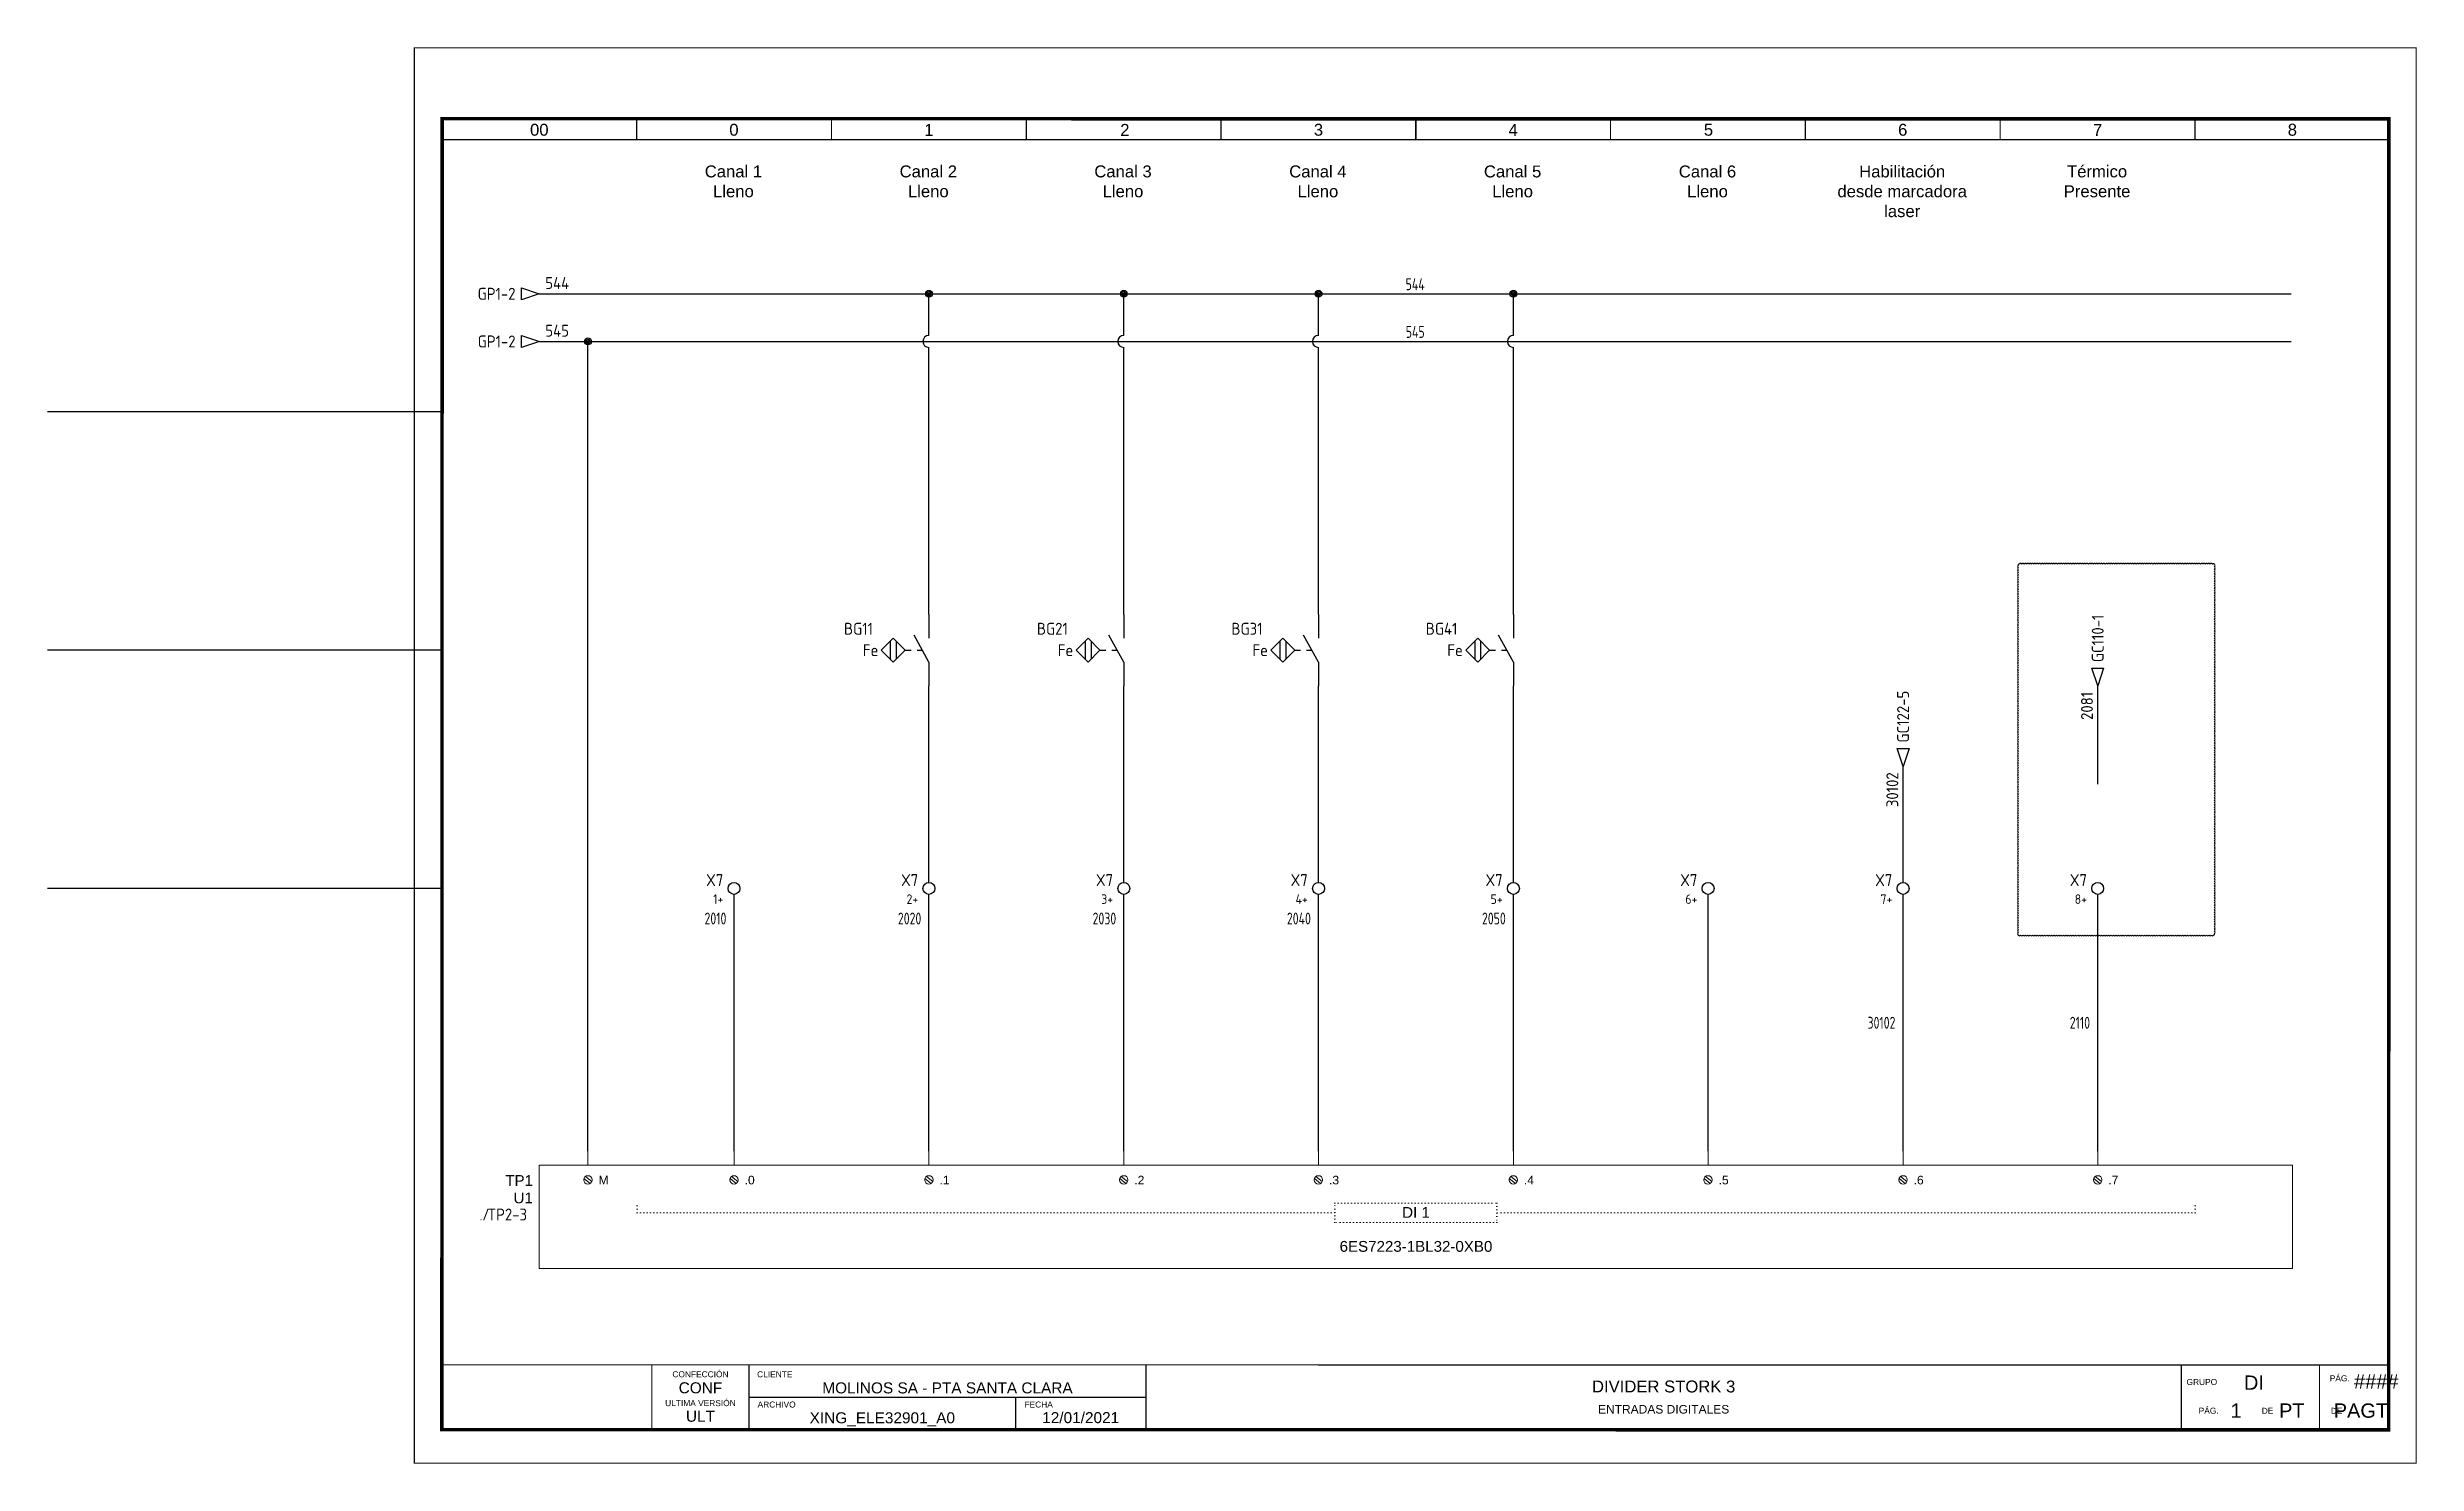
# Model space of a CAD drawing. Header units: millimetres. Extents: x -77 to 420, y 0 to 297.
import ezdxf
from ezdxf.enums import TextEntityAlignment as Align

# ---------------------------------------------------------------- set-up
doc = ezdxf.new("R2010")
doc.units = ezdxf.units.MM
doc.linetypes.add('ACAD_ISO07W100', pattern=[3, 0, -3])
doc.layers.add('eProC - L2', color=41, linetype='Continuous', lineweight=20)
for name, color, linetype in [('RED_15', 20, 'Continuous'), ('SYMS', 7, 'Continuous'), ('TAGS', 150, 'Continuous'), ('TERMS', 123, 'Continuous'), ('WHT_15', 7, 'Continuous'), ('WIREFIXED', 7, 'Continuous'), ('WIRENO', 72, 'Continuous'), ('WIREREF_DEST', 52, 'Continuous'), ('XREF', 7, 'Continuous')]:
    doc.layers.add(name, color=color, linetype=linetype)
doc.styles.get("Standard").update_dxf_attribs({"font": 'arial.ttf'})
doc.styles.add('WD_IEC', font='ISOCP2.shx', dxfattribs={"width": 0.9, "height": 4})
picture_1 = doc.add_image_def('image1.jpg', size_in_pixel=(564, 174))

# ---------------------------------------------------------------- blocks, each defined once
blk = doc.blocks.new('WDDOT')
for radius in [0.72, 0.449, 0.223]:
    blk.add_circle((0, 0), radius)
blk = doc.blocks.new('HA2D1_REF')
at = {"insert": (0.12, 1.25), "char_height": 2.5, "attachment_point": 1, "style": 'WD_IEC'}
blk.add_mtext_dynamic_manual_height_columns('./', width=3.6033, gutter_width=12.5, heights=[0], dxfattribs=at)
at = {"style": 'WD_IEC', "flags": 8}
blk.add_attdef('SIGCODE', (0, 3), '', height=2.5, dxfattribs=at)
at = {"style": 'WD_IEC'}
blk.add_attdef('XREF', text='', height=2.5, dxfattribs=at).set_placement((1.82, 0), align=Align.MIDDLE_LEFT)
blk.add_attdef('DESC1', text='', height=2.5, dxfattribs=at).set_placement((4.5, -4.19), align=Align.MIDDLE_CENTER)
blk = doc.blocks.new('DI_1500')
at = {"layer": 'eProC - L2', "color": 0}
for points in [[(0, 0), (-0.01, -257.12), (408.47, -257.17), (408.47, 0), (0, 0)], [(30.65, -212.29), (30.65, -215.25)], [(61.29, -212.29), (61.29, -215.25)], [(102.19, -212.29), (102.19, -215.25)], [(143.08, -212.29), (143.08, -215.25)], [(183.93, -212.29), (183.93, -215.25)], [(224.82, -212.29), (224.82, -215.25)], [(265.67, -212.29), (265.67, -215.25)], [(306.57, -212.29), (306.57, -215.25)], [(347.41, -212.29), (347.41, -215.25)], [(388.26, -215.25), (20.4, -215.25)], [(20.4, -236.9), (20.4, -215.25)], [(31.12, -219.08), (29.81, -218.04)], [(30.13, -217.61), (31.46, -218.66)], [(61.76, -219.08), (60.45, -218.04)], [(60.78, -217.61), (62.11, -218.66)], [(102.66, -219.08), (101.35, -218.04)], [(101.67, -217.61), (103.01, -218.66)], [(143.53, -219.08), (142.22, -218.04)], [(142.54, -217.61), (143.88, -218.66)], [(184.37, -219.08), (183.07, -218.04)], [(183.39, -217.61), (184.72, -218.66)], [(225.27, -219.08), (223.96, -218.04)], [(224.28, -217.61), (225.62, -218.66)], [(266.11, -219.08), (264.81, -218.04)], [(265.13, -217.61), (266.46, -218.66)], [(307.04, -219.08), (305.73, -218.04)], [(306.05, -217.61), (307.38, -218.66)], [(347.88, -219.08), (346.57, -218.04)], [(346.89, -217.61), (348.23, -218.66)], [(388.26, -215.25), (388.26, -236.9)], [(20.4, -236.9), (388.26, -236.9)]]:
    blk.add_lwpolyline(points, dxfattribs=at)
at = {"layer": 'eProC - L2', "color": 0, "linetype": 'ACAD_ISO07W100', "ltscale": 0.2}
blk.add_lwpolyline([(187.38, -223.24), (221.37, -223.24), (221.37, -227.27), (187.38, -227.27)], close=True, dxfattribs=at)
for points in [[(40.95, -223.8), (40.95, -225.26), (187.38, -225.26)], [(367.86, -223.8), (367.86, -225.26), (221.37, -225.26)]]:
    blk.add_lwpolyline(points, dxfattribs=at)
at = {"layer": 'eProC - L2', "color": 0}
for centre in [(30.65, -218.33), (61.29, -218.33), (102.19, -218.33), (143.06, -218.33), (183.9, -218.33), (224.8, -218.33), (265.64, -218.33), (306.57, -218.33), (347.41, -218.33)]:
    blk.add_circle(centre, 0.885, dxfattribs=at)
at = {"layer": 'eProC - L2', "color": 0, "attachment_point": 1}
for s, insert, char_height in [('M', (32.87, -217.46), 1.81), ('.0', (63.52, -217.46), 1.814), ('.1', (104.41, -217.46), 1.814), ('.2', (145.28, -217.46), 1.814), ('.3', (186.13, -217.46), 1.814), ('.4', (227.02, -217.46), 1.814), ('.5', (267.87, -217.46), 1.814), ('.6', (308.79, -217.46), 1.814), ('.7', (349.64, -217.46), 1.814)]:
    blk.add_mtext_dynamic_manual_height_columns(s, width=4.9131, gutter_width=11.34, heights=[0], dxfattribs=dict(at, insert=insert, char_height=char_height))
at = {"layer": 'eProC - L2', "color": 0}
for tag, p in [('GRUPO', (19.12, -219.59)), ('MODULO', (19.08, -223.26))]:
    blk.add_attdef(tag, text='', height=2.27, dxfattribs=at).set_placement(p, align=Align.RIGHT)
for tag, p in [('BYTE', (204.38, -226.29)), ('MODELO', (204.38, -233.43))]:
    blk.add_attdef(tag, text='', height=2.27, dxfattribs=at).set_placement(p, align=Align.CENTER)
blk = doc.blocks.new('VPX11I')
for p, q in [((0, 7.5), (0, 2.5)), ((-8.12, 1.87), (-8.12, -1.88)), ((-6.88, 1.87), (-6.88, -1.88)), ((-5, 0), (-3.75, 0)), ((0, -2.5), (-3.12, 3.12)), ((-2.5, 0), (-1.39, 0)), ((0, -2.5), (0, -7.5))]:
    blk.add_line(p, q)
blk.add_lwpolyline([(-7.5, 2.5), (-5, 0), (-7.5, -2.5), (-10, 0)], close=True)
at = {"style": 'WD_IEC'}
blk.add_text('Fe', height=2.5, dxfattribs=at).set_placement((-10.62, 0), align=Align.MIDDLE_RIGHT)
for tag, p in [('INST', (-11.75, 10.25)), ('TAG1', (-11.75, 3.25)), ('LOC', (-11.75, 6.75)), ('DESC1', (-11.75, -9.85)), ('DESC3', (-11.75, -16.85)), ('DESC2', (-11.75, -13.35)), ('WDTAGALT', (-11.25, -19.62))]:
    blk.add_attdef(tag, text='', height=2.5, dxfattribs=at).set_placement(p, align=Align.RIGHT)
blk.add_attdef('TERM01', text='', height=2, rotation=90, dxfattribs=at).set_placement((-1, 7.5), align=Align.RIGHT)
at = {"style": 'WD_IEC', "flags": 1}
for tag, p, height in [('X2TERM01', (0, 7.5), 0.32), ('MFG', (2.75, 6.5), 1.5), ('CAT', (2.75, 4), 1.5), ('X1LINK', (0, 0), 0.32), ('ASSYCODE', (1, -4), 1), ('CONTACT', (1, -2.5), 1), ('FAMILY', (1, -5.5), 1), ('COMMON', (2.25, -3.75), 1), ('X8TERM02', (0, -7.5), 0.32), ('CATDESC', (1, -7), 1)]:
    blk.add_attdef(tag, p, '', height=height, dxfattribs=at)
at = {"style": 'WD_IEC'}
blk.add_attdef('TERM02', (-1, -7.5), '', height=2, rotation=90, dxfattribs=at)
at = {"lineweight": 15, "style": 'WD_IEC'}
blk.add_attdef('XREF', text='', height=2.5, dxfattribs=at).set_placement((-11.75, -6), align=Align.RIGHT)
blk = doc.blocks.new('WD_WNV')
at = {"linetype": 'Continuous', "style": 'WD_IEC', "width": 0.8}
blk.add_attdef('WIRENO', text='', height=2.5, dxfattribs=at).set_placement((-1.6, 0), align=Align.MIDDLE_RIGHT)
at = {"style": 'WD_IEC', "flags": 1}
for tag, p in [('W08USER', (-1, 0.375)), ('W04USER', (-1, 0.875)), ('W05USER', (-1, 0.75)), ('W09USER', (-1, 0.25)), ('W03USER', (-1, 1)), ('W06USER', (-1, 0.625)), ('W07USER', (-1, 0.5)), ('W02USER', (-1, 1.125)), ('W01USER', (-1, 1.25)), ('W10USER', (-1, 0.125))]:
    blk.add_attdef(tag, text='', height=0.08, dxfattribs=at).set_placement(p, align=Align.CENTER)
blk = doc.blocks.new('HA1D2')
blk.add_lwpolyline([(0, 0), (-1.25, 3.75), (1.25, 3.75)], close=True)
at = {"style": 'WD_IEC'}
blk.add_attdef('XREF', text='', height=2.5, rotation=90, dxfattribs=at).set_placement((0, 5), align=Align.MIDDLE_LEFT)
at = {"style": 'WD_IEC', "flags": 1}
blk.add_attdef('SIGCODE', text='', height=1, dxfattribs=at).set_placement((-2.5, 1.8), align=Align.RIGHT)
blk.add_attdef('X8TERM01', (0, 0), '', height=0.32, dxfattribs=at)
at = {"style": 'WD_IEC', "flags": 8}
blk.add_attdef('WIRENO', text='', height=2.5, rotation=90, dxfattribs=at).set_placement((-1, -1.25), align=Align.RIGHT)
at = {"style": 'WD_IEC'}
blk.add_attdef('DESC1', text='', height=2.5, rotation=90, dxfattribs=at).set_placement((1, -1.25), align=Align.TOP_RIGHT)
blk = doc.blocks.new('VT0002')
blk.add_circle((0, 0), 1.25)
at = {"style": 'WD_IEC', "flags": 1}
for tag, p, height in [('ASSYCODE', (2.75, 10.75), 1), ('CATDESC', (2.75, 9.25), 1), ('MFG', (2.75, 7.25), 1.5), ('CAT', (2.75, 4.75), 1.5), ('X4PIN01', (-1.25, 1), 0.25), ('X4TERM01', (-1.25, 0), 0.25), ('X4TERMDESC01', (-1.25, 0.5), 0.4), ('STRIPSEQ', (0, 0), 0.025), ('X2PIN01', (0, 2.25), 0.25), ('X2TERM01', (0, 1.25), 0.25), ('X8PIN01', (0, -0.25), 0.25), ('X2TERMDESC01', (0, 1.75), 0.4), ('X1PIN01', (1.25, 1), 0.25), ('X1TERM01', (1.25, 0), 0.25), ('X1TERMDESC01', (1.25, 0.5), 0.4), ('LINKTERM', (0, -0.04), 0.025), ('X8TERM01', (0, -1.25), 0.25), ('X8TERMDESC01', (0, -0.75), 0.4)]:
    blk.add_attdef(tag, p, '', height=height, dxfattribs=at)
at = {"style": 'WD_IEC'}
for tag, p in [('INST', (-2.25, 6.5)), ('LOC', (-2.25, 3.5)), ('DESC1', (-2.25, -6.25)), ('DESC3', (-2.25, -12.25)), ('DESC2', (-2.25, -9.25))]:
    blk.add_attdef(tag, text='', height=2.5, dxfattribs=at).set_placement(p, align=Align.RIGHT)
at = {"style": 'WD_IEC', "flags": 8}
for tag, height, p in [('TAGSTRIP', 2.5, (-2.25, 0.5)), ('TERM01', 2, (-2.25, -3.25))]:
    blk.add_attdef(tag, text='', height=height, dxfattribs=at).set_placement(p, align=Align.RIGHT)
blk = doc.blocks.new('HA1D3')
blk.add_lwpolyline([(0, 0), (-3.75, -1.25), (-3.75, 1.25)], close=True)
at = {"style": 'WD_IEC'}
blk.add_attdef('XREF', text='', height=2.5, dxfattribs=at).set_placement((-5, 0), align=Align.MIDDLE_RIGHT)
at = {"style": 'WD_IEC', "flags": 1}
blk.add_attdef('SIGCODE', text='', height=1, dxfattribs=at).set_placement((-2.5, 1.8), align=Align.RIGHT)
at = {"style": 'WD_IEC'}
for tag, p, height, flags in [('X1TERM01', (0, 0), 0.32, 1), ('WIRENO', (1.25, 1), 2.5, 8)]:
    blk.add_attdef(tag, p, '', height=height, dxfattribs=dict(at, flags=flags))
blk.add_attdef('DESC1', text='', height=2.5, dxfattribs=at).set_placement((1.25, -1), align=Align.TOP_LEFT)
blk = doc.blocks.new('WD_WNH')
at = {"linetype": 'Continuous', "style": 'WD_IEC', "width": 0.8}
blk.add_attdef('WIRENO', text='', height=2.5, dxfattribs=at).set_placement((0, 0.75), align=Align.CENTER)
at = {"style": 'WD_IEC', "flags": 1}
for tag, p in [('W08USER', (0, 0.375)), ('W04USER', (0, 0.875)), ('W05USER', (0, 0.75)), ('W09USER', (0, 0.25)), ('W03USER', (0, 1)), ('W06USER', (0, 0.625)), ('W07USER', (0, 0.5)), ('W02USER', (0, 1.125)), ('W01USER', (0, 1.25)), ('W10USER', (0, 0.125))]:
    blk.add_attdef(tag, text='', height=0.08, dxfattribs=at).set_placement(p, align=Align.CENTER)
blk = doc.blocks.new('eproc_rotulo_010')
at = {"layer": 'eProC - L2', "color": 0, "lineweight": 5, "const_width": 0.233}
for points in [[(0.12, 297.12), (420.12, 297.12), (420.12, 0.12), (0.12, 0.12), (0.12, 297.12)], [(5.9, 20.72), (414.37, 20.7)], [(49.98, 7.12), (49.98, 20.72)], [(70.35, 7.12), (70.35, 20.72)], [(153.64, 7.04), (153.64, 20.64)], [(70.35, 13.92), (153.64, 13.92)], [(126.3, 7.12), (126.3, 13.92)]]:
    blk.add_lwpolyline(points, dxfattribs=at)
at = {"layer": 'eProC - L2', "color": 0}
blk.add_lwpolyline([(420.12, 0.12), (420.12, 297.12), (0.12, 297.12), (0.12, 0.12), (420.12, 0.12)], dxfattribs=at)
at = {"layer": 'eProC - L2', "color": 0, "lineweight": 40, "const_width": 0.75}
blk.add_lwpolyline([(5.92, 7.13), (414.37, 7.11), (414.4, 282.24), (5.95, 282.27)], close=True, dxfattribs=at)
at = {"layer": 'eProC - L2', "color": 0, "lineweight": 5, "const_width": 0.233}
for points in [[(46.8, 277.83), (5.9, 277.83), (5.9, 282.27), (46.8, 282.27)], [(87.64, 277.83), (46.75, 277.83), (46.75, 282.27), (87.64, 282.27)], [(128.54, 277.83), (87.64, 277.83), (87.64, 282.26), (128.54, 282.26)], [(169.38, 277.83), (128.49, 277.83), (128.49, 282.26), (169.38, 282.26)], [(210.28, 277.82), (169.38, 277.82), (169.38, 282.26), (210.28, 282.26)], [(251.12, 277.82), (210.23, 277.82), (210.23, 282.26), (251.12, 282.26)], [(292.02, 277.82), (251.12, 277.82), (251.12, 282.25), (292.02, 282.25)], [(332.86, 277.82), (291.97, 277.82), (291.97, 282.25), (332.86, 282.25)], [(373.76, 277.83), (332.86, 277.83), (332.86, 282.27), (373.76, 282.27)], [(414.6, 277.83), (373.71, 277.83), (373.71, 282.27), (414.6, 282.27)]]:
    blk.add_lwpolyline(points, close=True, dxfattribs=at)
at = {"layer": 'eProC - L2', "color": 0, "lineweight": 0, "const_width": 0.233}
for points in [[(370.87, 7.1), (370.87, 20.7)], [(399.87, 7.1), (399.87, 20.7)]]:
    blk.add_lwpolyline(points, dxfattribs=at)
at = {"layer": 'eProC - L2', "color": 0, "lineweight": 20, "char_height": 2.5, "attachment_point": 8}
for s, insert in [('{\\fArial|b0|i0|c0|p18;00}', (26.35, 278.66)), ('{\\fArial|b0|i0|c0|p18;0}', (67.19, 278.66)), ('{\\fArial|b0|i0|c0|p18;1}', (108.09, 278.66)), ('{\\fArial|b0|i0|c0|p18;2}', (149.2, 278.66)), ('{\\fArial|b0|i0|c0|p18;3}', (189.83, 278.66)), ('{\\fArial|b0|i0|c0|p18;4}', (230.67, 278.66)), ('{\\fArial|b0|i0|c0|p18;5}', (271.66, 278.66)), ('{\\fArial|b0|i0|c0|p18;6}', (312.41, 278.66)), ('{\\fArial|b0|i0|c0|p18;7}', (353.31, 278.66)), ('{\\fArial|b0|i0|c0|p18;8}', (394.16, 278.66))]:
    blk.add_mtext(s, dxfattribs=dict(at, insert=insert))
at = {"layer": 'eProC - L2', "color": 0, "char_height": 1.2552}
for s, insert, attachment_point in [('{\\fArial|b0|i0|c0|p18;CONFECCIÓN }', (60.16, 18.11), 8), ('{\\fArial|b0|i0|c0|p18;CLIENTE}', (72.05, 18.11), 7), ('{\\fArial|b0|i0|c0|p18;GRUPO}', (371.96, 16.49), 7), ('{\\fArial|b0|i0|c0|p18;PÁG.}', (402.01, 17.26), 7), ('{\\fArial|b0|i0|c0|p18;ULTIMA VERSIÓN}', (60.16, 12.05), 8), ('{\\fArial|b0|i0|c0|p18;ARCHIVO}', (72.15, 11.76), 7), ('{\\fArial|b0|i0|c0|p18;FECHA}', (128.15, 11.76), 7), ('{\\fArial|b0|i0|c0|p18;PÁG.}', (374.51, 10.46), 7), ('{\\fArial|b0|i0|c0|p18;DE}', (387.74, 10.46), 7), ('{\\fArial|b0|i0|c0|p18;DE}', (402.24, 10.46), 7)]:
    blk.add_mtext(s, dxfattribs=dict(at, insert=insert, attachment_point=attachment_point))
at = {"layer": 'eProC - L2', "color": 0}
for tag, height, p in [('CONF', 2.31, (60.16, 14.76)), ('CLIENTE', 2.31, (111.99, 14.74)), ('DESC_1', 2.5, (262.25, 14.94)), ('ULT', 2.31, (60.16, 8.79)), ('ARCH', 2.31, (98.32, 8.46)), ('FECHA', 2.31, (139.94, 8.5)), ('DESC__2', 1.8, (262.25, 10.51))]:
    blk.add_attdef(tag, text='', height=height, dxfattribs=at).set_placement(p, align=Align.CENTER)
for tag, p in [('GR', (386.11, 17)), ('PGRAL', (411.76, 17.25)), ('PG', (382.35, 11.13)), ('PT', (394.05, 11.13)), ('PAGT', (408.55, 11.13))]:
    blk.add_attdef(tag, text='', height=3, dxfattribs=at).set_placement(p, align=Align.MIDDLE_CENTER)
at = {"layer": 'eProC - L2', "color": 0, "flags": 9}
blk.add_attdef('WD_TB', (0.12, 0.12), '', height=2.5, dxfattribs=at)
at = {"layer": 'eProC - L2', "color": 0}
image = blk.add_image(picture_1, insert=(5.9, 7.12), size_in_units=(44.08, 13.6), dxfattribs=at)
image.dxf.flags = 7

msp = doc.modelspace()

# ---------------------------------------------------------------- linework, layer by layer
for p, q in [((5.9, 220.72), (-76.86, 220.72)), ((5.9, 170.72), (-76.86, 170.72)), ((5.9, 120.72), (-76.86, 120.72))]:
    msp.add_line(p, q)
at = {"layer": 'RED_15'}
for p, q in [((26.35, 245.52), (393.9, 245.52)), ((108.1, 236.79), (108.1, 245.52)), ((148.99, 236.79), (148.99, 245.52)), ((189.84, 236.79), (189.84, 245.52)), ((230.73, 236.79), (230.73, 245.52)), ((108.1, 178.22), (108.1, 234.25)), ((148.99, 178.22), (148.99, 234.25)), ((189.84, 178.22), (189.84, 234.25)), ((230.73, 178.22), (230.73, 234.25)), ((108.1, 121.97), (108.1, 163.22)), ((148.99, 121.97), (148.99, 163.22)), ((189.84, 121.97), (189.84, 163.22)), ((230.73, 121.97), (230.73, 163.22)), ((353.32, 142.59), (353.32, 163.22)), ((312.48, 121.97), (312.48, 146.34)), ((67.2, 65.59), (67.2, 119.47)), ((108.1, 65.59), (108.1, 119.47)), ((148.99, 65.59), (148.99, 119.47)), ((189.84, 65.59), (189.84, 119.47)), ((230.73, 65.59), (230.73, 119.47)), ((271.58, 65.59), (271.58, 119.47)), ((312.48, 65.59), (312.48, 119.47)), ((353.32, 65.59), (353.32, 119.47))]:
    msp.add_line(p, q, dxfattribs=at)
msp.add_lwpolyline([(336.65, 110.91, 0.520567), (337.15, 110.91, 0.520567), (337.65, 110.91, 0.520567), (338.15, 110.91, 0.520567), (338.65, 110.91, 0.520567), (339.15, 110.91, 0.520567), (339.65, 110.91, 0.520567), (340.15, 110.91, 0.520567), (340.65, 110.91, 0.520567), (341.15, 110.91, 0.520567), (341.65, 110.91, 0.520567), (342.15, 110.91, 0.520567), (342.65, 110.91, 0.520567), (343.15, 110.91, 0.520567), (343.65, 110.91, 0.520567), (344.15, 110.91, 0.520567), (344.65, 110.91, 0.520567), (345.15, 110.91, 0.520567), (345.65, 110.91, 0.520567), (346.15, 110.91, 0.520567), (346.65, 110.91, 0.520567), (347.15, 110.91, 0.520567), (347.65, 110.91, 0.520567), (348.15, 110.91, 0.520567), (348.65, 110.91, 0.520567), (349.15, 110.91, 0.520567), (349.65, 110.91, 0.520567), (350.15, 110.91, 0.520567), (350.65, 110.91, 0.520567), (351.15, 110.91, 0.520567), (351.65, 110.91, 0.520567), (352.15, 110.91, 0.520567), (352.65, 110.91, 0.520567), (353.15, 110.91, 0.520567), (353.65, 110.91, 0.520567), (354.15, 110.91, 0.520567), (354.65, 110.91, 0.520567), (355.15, 110.91, 0.520567), (355.65, 110.91, 0.520567), (356.15, 110.91, 0.520567), (356.65, 110.91, 0.520567), (357.15, 110.91, 0.520567), (357.65, 110.91, 0.520567), (358.15, 110.91, 0.520567), (358.65, 110.91, 0.520567), (359.15, 110.91, 0.520567), (359.65, 110.91, 0.520567), (360.15, 110.91, 0.520567), (360.65, 110.91, 0.520567), (361.15, 110.91, 0.520567), (361.65, 110.91, 0.520567), (362.15, 110.91, 0.520567), (362.65, 110.91, 0.520567), (363.15, 110.91, 0.520567), (363.65, 110.91, 0.520567), (364.15, 110.91, 0.520567), (364.65, 110.91, 0.520567), (365.15, 110.91, 0.520567), (365.65, 110.91, 0.520567), (366.15, 110.91, 0.520567), (366.65, 110.91, 0.520567), (367.15, 110.91, 0.520567), (367.65, 110.91, 0.520567), (368.15, 110.91, 0.520567), (368.65, 110.91, 0.520567), (369.15, 110.91, 0.520567), (369.65, 110.91, 0.520567), (370.15, 110.91, 0.520567), (370.65, 110.91, 0.520567), (371.15, 110.91, 0.520567), (371.65, 110.91, 0.520567), (372.15, 110.91, 0.520567), (372.65, 110.91, 0.520567), (373.15, 110.91, 0.520567), (373.65, 110.91, 0.520567), (374.15, 110.91, 0.520567), (374.65, 110.91, 0.520567), (375.15, 110.91, 0.520567), (375.65, 110.91, 0.520567), (376.15, 110.91, 0.520567), (376.65, 110.91, 0.520567), (377.15, 110.91, 0.520567), (377.65, 110.91, 0.520567), (377.82, 111.23, 0.520567), (377.82, 111.73, 0.520567), (377.82, 112.23, 0.520567), (377.82, 112.73, 0.520567), (377.82, 113.23, 0.520567), (377.82, 113.73, 0.520567), (377.82, 114.23, 0.520567), (377.82, 114.73, 0.520567), (377.82, 115.23, 0.520567), (377.82, 115.73, 0.520567), (377.82, 116.23, 0.520567), (377.82, 116.73, 0.520567), (377.82, 117.23, 0.520567), (377.82, 117.73, 0.520567), (377.82, 118.23, 0.520567), (377.82, 118.73, 0.520567), (377.82, 119.23, 0.520567), (377.82, 119.73, 0.520567), (377.82, 120.23, 0.520567), (377.82, 120.73, 0.520567), (377.82, 121.23, 0.520567), (377.82, 121.73, 0.520567), (377.82, 122.23, 0.520567), (377.82, 122.73, 0.520567), (377.82, 123.23, 0.520567), (377.82, 123.73, 0.520567), (377.82, 124.23, 0.520567), (377.82, 124.73, 0.520567), (377.82, 125.23, 0.520567), (377.82, 125.73, 0.520567), (377.82, 126.23, 0.520567), (377.82, 126.73, 0.520567), (377.82, 127.23, 0.520567), (377.82, 127.73, 0.520567), (377.82, 128.23, 0.520567), (377.82, 128.73, 0.520567), (377.82, 129.23, 0.520567), (377.82, 129.73, 0.520567), (377.82, 130.23, 0.520567), (377.82, 130.73, 0.520567), (377.82, 131.23, 0.520567), (377.82, 131.73, 0.520567), (377.82, 132.23, 0.520567), (377.82, 132.73, 0.520567), (377.82, 133.23, 0.520567), (377.82, 133.73, 0.520567), (377.82, 134.23, 0.520567), (377.82, 134.73, 0.520567), (377.82, 135.23, 0.520567), (377.82, 135.73, 0.520567), (377.82, 136.23, 0.520567), (377.82, 136.73, 0.520567), (377.82, 137.23, 0.520567), (377.82, 137.73, 0.520567), (377.82, 138.23, 0.520567), (377.82, 138.73, 0.520567), (377.82, 139.23, 0.520567), (377.82, 139.73, 0.520567), (377.82, 140.23, 0.520567), (377.82, 140.73, 0.520567), (377.82, 141.23, 0.520567), (377.82, 141.73, 0.520567), (377.82, 142.23, 0.520567), (377.82, 142.73, 0.520567), (377.82, 143.23, 0.520567), (377.82, 143.73, 0.520567), (377.82, 144.23, 0.520567), (377.82, 144.73, 0.520567), (377.82, 145.23, 0.520567), (377.82, 145.73, 0.520567), (377.82, 146.23, 0.520567), (377.82, 146.73, 0.520567), (377.82, 147.23, 0.520567), (377.82, 147.73, 0.520567), (377.82, 148.23, 0.520567), (377.82, 148.73, 0.520567), (377.82, 149.23, 0.520567), (377.82, 149.73, 0.520567), (377.82, 150.23, 0.520567), (377.82, 150.73, 0.520567), (377.82, 151.23, 0.520567), (377.82, 151.73, 0.520567), (377.82, 152.23, 0.520567), (377.82, 152.73, 0.520567), (377.82, 153.23, 0.520567), (377.82, 153.73, 0.520567), (377.82, 154.23, 0.520567), (377.82, 154.73, 0.520567), (377.82, 155.23, 0.520567), (377.82, 155.73, 0.520567), (377.82, 156.23, 0.520567), (377.82, 156.73, 0.520567), (377.82, 157.23, 0.520567), (377.82, 157.73, 0.520567), (377.82, 158.23, 0.520567), (377.82, 158.73, 0.520567), (377.82, 159.23, 0.520567), (377.82, 159.73, 0.520567), (377.82, 160.23, 0.520567), (377.82, 160.73, 0.520567), (377.82, 161.23, 0.520567), (377.82, 161.73, 0.520567), (377.82, 162.23, 0.520567), (377.82, 162.73, 0.520567), (377.82, 163.23, 0.520567), (377.82, 163.73, 0.520567), (377.82, 164.23, 0.520567), (377.82, 164.73, 0.520567), (377.82, 165.23, 0.520567), (377.82, 165.73, 0.520567), (377.82, 166.23, 0.520567), (377.82, 166.73, 0.520567), (377.82, 167.23, 0.520567), (377.82, 167.73, 0.520567), (377.82, 168.23, 0.520567), (377.82, 168.73, 0.520567), (377.82, 169.23, 0.520567), (377.82, 169.73, 0.520567), (377.82, 170.23, 0.520567), (377.82, 170.73, 0.520567), (377.82, 171.23, 0.520567), (377.82, 171.73, 0.520567), (377.82, 172.23, 0.520567), (377.82, 172.73, 0.520567), (377.82, 173.23, 0.520567), (377.82, 173.73, 0.520567), (377.82, 174.23, 0.520567), (377.82, 174.73, 0.520567), (377.82, 175.23, 0.520567), (377.82, 175.73, 0.520567), (377.82, 176.23, 0.520567), (377.82, 176.73, 0.520567), (377.82, 177.23, 0.520567), (377.82, 177.73, 0.520567), (377.82, 178.23, 0.520567), (377.82, 178.73, 0.520567), (377.82, 179.23, 0.520567), (377.82, 179.73, 0.520567), (377.82, 180.23, 0.520567), (377.82, 180.73, 0.520567), (377.82, 181.23, 0.520567), (377.82, 181.73, 0.520567), (377.82, 182.23, 0.520567), (377.82, 182.73, 0.520567), (377.82, 183.23, 0.520567), (377.82, 183.73, 0.520567), (377.82, 184.23, 0.520567), (377.82, 184.73, 0.520567), (377.82, 185.23, 0.520567), (377.82, 185.73, 0.520567), (377.82, 186.23, 0.520567), (377.82, 186.73, 0.520567), (377.82, 187.23, 0.520567), (377.82, 187.73, 0.520567), (377.82, 188.23, 0.520567), (377.82, 188.73, 0.520567), (377.39, 188.79, 0.520567), (376.89, 188.79, 0.520567), (376.39, 188.79, 0.520567), (375.89, 188.79, 0.520567), (375.39, 188.79, 0.520567), (374.89, 188.79, 0.520567), (374.39, 188.79, 0.520567), (373.89, 188.79, 0.520567), (373.39, 188.79, 0.520567), (372.89, 188.79, 0.520567), (372.39, 188.79, 0.520567), (371.89, 188.79, 0.520567), (371.39, 188.79, 0.520567), (370.89, 188.79, 0.520567), (370.39, 188.79, 0.520567), (369.89, 188.79, 0.520567), (369.39, 188.79, 0.520567), (368.89, 188.79, 0.520567), (368.39, 188.79, 0.520567), (367.89, 188.79, 0.520567), (367.39, 188.79, 0.520567), (366.89, 188.79, 0.520567), (366.39, 188.79, 0.520567), (365.89, 188.79, 0.520567), (365.39, 188.79, 0.520567), (364.89, 188.79, 0.520567), (364.39, 188.79, 0.520567), (363.89, 188.79, 0.520567), (363.39, 188.79, 0.520567), (362.89, 188.79, 0.520567), (362.39, 188.79, 0.520567), (361.89, 188.79, 0.520567), (361.39, 188.79, 0.520567), (360.89, 188.79, 0.520567), (360.39, 188.79, 0.520567), (359.89, 188.79, 0.520567), (359.39, 188.79, 0.520567), (358.89, 188.79, 0.520567), (358.39, 188.79, 0.520567), (357.89, 188.79, 0.520567), (357.39, 188.79, 0.520567), (356.89, 188.79, 0.520567), (356.39, 188.79, 0.520567), (355.89, 188.79, 0.520567), (355.39, 188.79, 0.520567), (354.89, 188.79, 0.520567), (354.39, 188.79, 0.520567), (353.89, 188.79, 0.520567), (353.39, 188.79, 0.520567), (352.89, 188.79, 0.520567), (352.39, 188.79, 0.520567), (351.89, 188.79, 0.520567), (351.39, 188.79, 0.520567), (350.89, 188.79, 0.520567), (350.39, 188.79, 0.520567), (349.89, 188.79, 0.520567), (349.39, 188.79, 0.520567), (348.89, 188.79, 0.520567), (348.39, 188.79, 0.520567), (347.89, 188.79, 0.520567), (347.39, 188.79, 0.520567), (346.89, 188.79, 0.520567), (346.39, 188.79, 0.520567), (345.89, 188.79, 0.520567), (345.39, 188.79, 0.520567), (344.89, 188.79, 0.520567), (344.39, 188.79, 0.520567), (343.89, 188.79, 0.520567), (343.39, 188.79, 0.520567), (342.89, 188.79, 0.520567), (342.39, 188.79, 0.520567), (341.89, 188.79, 0.520567), (341.39, 188.79, 0.520567), (340.89, 188.79, 0.520567), (340.39, 188.79, 0.520567), (339.89, 188.79, 0.520567), (339.39, 188.79, 0.520567), (338.89, 188.79, 0.520567), (338.39, 188.79, 0.520567), (337.89, 188.79, 0.520567), (337.39, 188.79, 0.520567), (336.89, 188.79, 0.520567), (336.65, 188.53, 0.520567), (336.65, 188.03, 0.520567), (336.65, 187.53, 0.520567), (336.65, 187.03, 0.520567), (336.65, 186.53, 0.520567), (336.65, 186.03, 0.520567), (336.65, 185.53, 0.520567), (336.65, 185.03, 0.520567), (336.65, 184.53, 0.520567), (336.65, 184.03, 0.520567), (336.65, 183.53, 0.520567), (336.65, 183.03, 0.520567), (336.65, 182.53, 0.520567), (336.65, 182.03, 0.520567), (336.65, 181.53, 0.520567), (336.65, 181.03, 0.520567), (336.65, 180.53, 0.520567), (336.65, 180.03, 0.520567), (336.65, 179.53, 0.520567), (336.65, 179.03, 0.520567), (336.65, 178.53, 0.520567), (336.65, 178.03, 0.520567), (336.65, 177.53, 0.520567), (336.65, 177.03, 0.520567), (336.65, 176.53, 0.520567), (336.65, 176.03, 0.520567), (336.65, 175.53, 0.520567), (336.65, 175.03, 0.520567), (336.65, 174.53, 0.520567), (336.65, 174.03, 0.520567), (336.65, 173.53, 0.520567), (336.65, 173.03, 0.520567), (336.65, 172.53, 0.520567), (336.65, 172.03, 0.520567), (336.65, 171.53, 0.520567), (336.65, 171.03, 0.520567), (336.65, 170.53, 0.520567), (336.65, 170.03, 0.520567), (336.65, 169.53, 0.520567), (336.65, 169.03, 0.520567), (336.65, 168.53, 0.520567), (336.65, 168.03, 0.520567), (336.65, 167.53, 0.520567), (336.65, 167.03, 0.520567), (336.65, 166.53, 0.520567), (336.65, 166.03, 0.520567), (336.65, 165.53, 0.520567), (336.65, 165.03, 0.520567), (336.65, 164.53, 0.520567), (336.65, 164.03, 0.520567), (336.65, 163.53, 0.520567), (336.65, 163.03, 0.520567), (336.65, 162.53, 0.520567), (336.65, 162.03, 0.520567), (336.65, 161.53, 0.520567), (336.65, 161.03, 0.520567), (336.65, 160.53, 0.520567), (336.65, 160.03, 0.520567), (336.65, 159.53, 0.520567), (336.65, 159.03, 0.520567), (336.65, 158.53, 0.520567), (336.65, 158.03, 0.520567), (336.65, 157.53, 0.520567), (336.65, 157.03, 0.520567), (336.65, 156.53, 0.520567), (336.65, 156.03, 0.520567), (336.65, 155.53, 0.520567), (336.65, 155.03, 0.520567), (336.65, 154.53, 0.520567), (336.65, 154.03, 0.520567), (336.65, 153.53, 0.520567), (336.65, 153.03, 0.520567), (336.65, 152.53, 0.520567), (336.65, 152.03, 0.520567), (336.65, 151.53, 0.520567), (336.65, 151.03, 0.520567), (336.65, 150.53, 0.520567), (336.65, 150.03, 0.520567), (336.65, 149.53, 0.520567), (336.65, 149.03, 0.520567), (336.65, 148.53, 0.520567), (336.65, 148.03, 0.520567), (336.65, 147.53, 0.520567), (336.65, 147.03, 0.520567), (336.65, 146.53, 0.520567), (336.65, 146.03, 0.520567), (336.65, 145.53, 0.520567), (336.65, 145.03, 0.520567), (336.65, 144.53, 0.520567), (336.65, 144.03, 0.520567), (336.65, 143.53, 0.520567), (336.65, 143.03, 0.520567), (336.65, 142.53, 0.520567), (336.65, 142.03, 0.520567), (336.65, 141.53, 0.520567), (336.65, 141.03, 0.520567), (336.65, 140.53, 0.520567), (336.65, 140.03, 0.520567), (336.65, 139.53, 0.520567), (336.65, 139.03, 0.520567), (336.65, 138.53, 0.520567), (336.65, 138.03, 0.520567), (336.65, 137.53, 0.520567), (336.65, 137.03, 0.520567), (336.65, 136.53, 0.520567), (336.65, 136.03, 0.520567), (336.65, 135.53, 0.520567), (336.65, 135.03, 0.520567), (336.65, 134.53, 0.520567), (336.65, 134.03, 0.520567), (336.65, 133.53, 0.520567), (336.65, 133.03, 0.520567), (336.65, 132.53, 0.520567), (336.65, 132.03, 0.520567), (336.65, 131.53, 0.520567), (336.65, 131.03, 0.520567), (336.65, 130.53, 0.520567), (336.65, 130.03, 0.520567), (336.65, 129.53, 0.520567), (336.65, 129.03, 0.520567), (336.65, 128.53, 0.520567), (336.65, 128.03, 0.520567), (336.65, 127.53, 0.520567), (336.65, 127.03, 0.520567), (336.65, 126.53, 0.520567), (336.65, 126.03, 0.520567), (336.65, 125.53, 0.520567), (336.65, 125.03, 0.520567), (336.65, 124.53, 0.520567), (336.65, 124.03, 0.520567), (336.65, 123.53, 0.520567), (336.65, 123.03, 0.520567), (336.65, 122.53, 0.520567), (336.65, 122.03, 0.520567), (336.65, 121.53, 0.520567), (336.65, 121.03, 0.520567), (336.65, 120.53, 0.520567), (336.65, 120.03, 0.520567), (336.65, 119.53, 0.520567), (336.65, 119.03, 0.520567), (336.65, 118.53, 0.520567), (336.65, 118.03, 0.520567), (336.65, 117.53, 0.520567), (336.65, 117.03, 0.520567), (336.65, 116.53, 0.520567), (336.65, 116.03, 0.520567), (336.65, 115.53, 0.520567), (336.65, 115.03, 0.520567), (336.65, 114.53, 0.520567), (336.65, 114.03, 0.520567), (336.65, 113.53, 0.520567), (336.65, 113.03, 0.520567), (336.65, 112.53, 0.520567), (336.65, 112.03, 0.520567), (336.65, 111.53, 0.520567)], format="xyb", close=True, dxfattribs=at)
for centre in [(108.1, 235.52), (148.99, 235.52), (189.84, 235.52), (230.73, 235.52)]:
    msp.add_arc(centre, 1.27, 90, 270, dxfattribs=at)
at = {"layer": 'WHT_15'}
for p, q in [((26.37, 235.52), (393.9, 235.52)), ((36.56, 65.59), (36.56, 235.52))]:
    msp.add_line(p, q, dxfattribs=at)

# ---------------------------------------------------------------- block references
at = {"layer": 'eProC - L2'}
msp.add_blockref('eproc_rotulo_010', (0, 0), dxfattribs=at).add_auto_attribs({'PAGT': 'PAGT', 'PGRAL': '####', 'PT': 'PT', 'CONF': 'CONF', 'ULT': 'ULT', 'ARCH': 'XING_ELE32901_A0', 'GR': 'DI', 'PG': '1', 'DESC_1': 'DIVIDER STORK 3', 'DESC__2': 'ENTRADAS DIGITALES', 'FECHA': '12/01/2021', 'CLIENTE': 'MOLINOS SA - PTA SANTA CLARA'})
at = {"layer": 'SYMS'}
ref = msp.add_blockref('HA1D3', (26.35, 245.52), dxfattribs=at)
ref.add_attrib('XREF', 'GP1-2', dxfattribs={"layer": 'XREF', "height": 2.5, "style": 'WD_IEC'}).set_placement((21.35, 245.52), align=Align.MIDDLE_RIGHT)
ref.add_attrib('WIRENO', '544', (27.6, 246.52), dxfattribs={"layer": 'WIREREF_DEST', "height": 2.5, "style": 'WD_IEC', "flags": 8})
for p in [(108.1, 245.52), (148.99, 245.52), (189.84, 245.52), (230.73, 245.52), (36.56, 235.52)]:
    msp.add_blockref('WDDOT', p, dxfattribs=at)
ref = msp.add_blockref('HA1D3', (26.37, 235.52), dxfattribs=at)
ref.add_attrib('XREF', 'GP1-2', dxfattribs={"layer": 'XREF', "height": 2.5, "style": 'WD_IEC'}).set_placement((21.37, 235.52), align=Align.MIDDLE_RIGHT)
ref.add_attrib('WIRENO', '545', (27.62, 236.52), dxfattribs={"layer": 'WIREREF_DEST', "height": 2.5, "style": 'WD_IEC', "flags": 8})
ref = msp.add_blockref('VPX11I', (108.1, 170.72), dxfattribs=at)
ref.add_attrib('TAG1', 'BG11', dxfattribs={"layer": 'TAGS', "height": 2.5, "style": 'WD_IEC'}).set_placement((96.35, 173.97), align=Align.RIGHT)
ref = msp.add_blockref('VPX11I', (148.99, 170.72), dxfattribs=at)
ref.add_attrib('TAG1', 'BG21', dxfattribs={"layer": 'TAGS', "height": 2.5, "style": 'WD_IEC'}).set_placement((137.24, 173.97), align=Align.RIGHT)
ref = msp.add_blockref('VPX11I', (189.84, 170.72), dxfattribs=at)
ref.add_attrib('TAG1', 'BG31', dxfattribs={"layer": 'TAGS', "height": 2.5, "style": 'WD_IEC'}).set_placement((178.09, 173.97), align=Align.RIGHT)
ref = msp.add_blockref('VPX11I', (230.73, 170.72), dxfattribs=at)
ref.add_attrib('TAG1', 'BG41', dxfattribs={"layer": 'TAGS', "height": 2.5, "style": 'WD_IEC'}).set_placement((218.98, 173.97), align=Align.RIGHT)
ref = msp.add_blockref('HA1D2', (353.32, 163.22), dxfattribs=at)
ref.add_attrib('XREF', 'GC110-1', dxfattribs={"layer": 'XREF', "height": 2.5, "rotation": 90, "style": 'WD_IEC'}).set_placement((353.32, 168.22), align=Align.MIDDLE_LEFT)
ref.add_attrib('WIRENO', '2081', dxfattribs={"layer": 'WIREREF_DEST', "height": 2.5, "rotation": 90, "style": 'WD_IEC', "flags": 8}).set_placement((352.32, 161.97), align=Align.RIGHT)
ref = msp.add_blockref('HA1D2', (312.48, 146.34), dxfattribs=at)
ref.add_attrib('XREF', 'GC122-5', dxfattribs={"layer": 'XREF', "height": 2.5, "rotation": 90, "style": 'WD_IEC'}).set_placement((312.48, 151.34), align=Align.MIDDLE_LEFT)
ref.add_attrib('WIRENO', '30102', dxfattribs={"layer": 'WIREREF_DEST', "height": 2.5, "rotation": 90, "style": 'WD_IEC', "flags": 8}).set_placement((311.48, 145.09), align=Align.RIGHT)
ref = msp.add_blockref('VT0002', (67.2, 120.72), dxfattribs=at)
ref.add_attrib('TERM01', '1+', dxfattribs={"layer": 'TERMS', "height": 2, "style": 'WD_IEC', "flags": 8}).set_placement((64.95, 117.47), align=Align.RIGHT)
ref.add_attrib('TAGSTRIP', 'X7', dxfattribs={"layer": 'TAGS', "height": 2.5, "style": 'WD_IEC', "flags": 8}).set_placement((64.95, 121.22), align=Align.RIGHT)
ref = msp.add_blockref('VT0002', (108.1, 120.72), dxfattribs=at)
ref.add_attrib('TERM01', '2+', dxfattribs={"layer": 'TERMS', "height": 2, "style": 'WD_IEC', "flags": 8}).set_placement((105.85, 117.47), align=Align.RIGHT)
ref.add_attrib('TAGSTRIP', 'X7', dxfattribs={"layer": 'TAGS', "height": 2.5, "style": 'WD_IEC', "flags": 8}).set_placement((105.85, 121.22), align=Align.RIGHT)
ref = msp.add_blockref('VT0002', (148.99, 120.72), dxfattribs=at)
ref.add_attrib('TERM01', '3+', dxfattribs={"layer": 'TERMS', "height": 2, "style": 'WD_IEC', "flags": 8}).set_placement((146.74, 117.47), align=Align.RIGHT)
ref.add_attrib('TAGSTRIP', 'X7', dxfattribs={"layer": 'TAGS', "height": 2.5, "style": 'WD_IEC', "flags": 8}).set_placement((146.74, 121.22), align=Align.RIGHT)
ref = msp.add_blockref('VT0002', (189.84, 120.72), dxfattribs=at)
ref.add_attrib('TERM01', '4+', dxfattribs={"layer": 'TERMS', "height": 2, "style": 'WD_IEC', "flags": 8}).set_placement((187.59, 117.47), align=Align.RIGHT)
ref.add_attrib('TAGSTRIP', 'X7', dxfattribs={"layer": 'TAGS', "height": 2.5, "style": 'WD_IEC', "flags": 8}).set_placement((187.59, 121.22), align=Align.RIGHT)
ref = msp.add_blockref('VT0002', (230.73, 120.72), dxfattribs=at)
ref.add_attrib('TERM01', '5+', dxfattribs={"layer": 'TERMS', "height": 2, "style": 'WD_IEC', "flags": 8}).set_placement((228.48, 117.47), align=Align.RIGHT)
ref.add_attrib('TAGSTRIP', 'X7', dxfattribs={"layer": 'TAGS', "height": 2.5, "style": 'WD_IEC', "flags": 8}).set_placement((228.48, 121.22), align=Align.RIGHT)
ref = msp.add_blockref('VT0002', (271.58, 120.72), dxfattribs=at)
ref.add_attrib('TERM01', '6+', dxfattribs={"layer": 'TERMS', "height": 2, "style": 'WD_IEC', "flags": 8}).set_placement((269.33, 117.47), align=Align.RIGHT)
ref.add_attrib('TAGSTRIP', 'X7', dxfattribs={"layer": 'TAGS', "height": 2.5, "style": 'WD_IEC', "flags": 8}).set_placement((269.33, 121.22), align=Align.RIGHT)
ref = msp.add_blockref('VT0002', (312.48, 120.72), dxfattribs=at)
ref.add_attrib('TERM01', '7+', dxfattribs={"layer": 'TERMS', "height": 2, "style": 'WD_IEC', "flags": 8}).set_placement((310.23, 117.47), align=Align.RIGHT)
ref.add_attrib('TAGSTRIP', 'X7', dxfattribs={"layer": 'TAGS', "height": 2.5, "style": 'WD_IEC', "flags": 8}).set_placement((310.23, 121.22), align=Align.RIGHT)
ref = msp.add_blockref('VT0002', (353.32, 120.72), dxfattribs=at)
ref.add_attrib('TERM01', '8+', dxfattribs={"layer": 'TERMS', "height": 2, "style": 'WD_IEC', "flags": 8}).set_placement((351.07, 117.47), align=Align.RIGHT)
ref.add_attrib('TAGSTRIP', 'X7', dxfattribs={"layer": 'TAGS', "height": 2.5, "style": 'WD_IEC', "flags": 8}).set_placement((351.07, 121.22), align=Align.RIGHT)
ref = msp.add_blockref('HA2D1_REF', (13.7, 52.28), dxfattribs=at)
ref.add_attrib('XREF', 'TP2-3', dxfattribs={"layer": 'XREF', "height": 2.5, "style": 'WD_IEC'}).set_placement((15.52, 52.28), align=Align.MIDDLE_LEFT)
at = {"layer": 'WHT_15'}
ref = msp.add_blockref('DI_1500', (5.91, 277.88), dxfattribs=at)
ref.add_attrib('BYTE', 'DI 1', dxfattribs={"layer": 'eProC - L2', "height": 2.267}).set_placement((210.29, 51.59), align=Align.CENTER)
ref.add_attrib('MODELO', '6ES7223-1BL32-0XB0', dxfattribs={"layer": 'eProC - L2', "height": 2.2674}).set_placement((210.29, 44.46), align=Align.CENTER)
ref.add_attrib('MODULO', 'U1', dxfattribs={"layer": 'eProC - L2', "height": 2.267}).set_placement((24.99, 54.63), align=Align.RIGHT)
ref.add_attrib('GRUPO', 'TP1', dxfattribs={"layer": 'eProC - L2', "height": 2.267}).set_placement((25.03, 58.29), align=Align.RIGHT)
at = {"layer": 'WIREFIXED'}
ref = msp.add_blockref('WD_WNV', (67.2, 114.4), dxfattribs=at)
ref.add_attrib('WIRENOF', '2010', dxfattribs={"linetype": 'Continuous', "height": 2.5, "style": 'WD_IEC', "width": 0.8}).set_placement((65.6, 114.4), align=Align.MIDDLE_RIGHT)
ref = msp.add_blockref('WD_WNV', (108.1, 114.4), dxfattribs=at)
ref.add_attrib('WIRENOF', '2020', dxfattribs={"linetype": 'Continuous', "height": 2.5, "style": 'WD_IEC', "width": 0.8}).set_placement((106.5, 114.4), align=Align.MIDDLE_RIGHT)
ref = msp.add_blockref('WD_WNV', (148.99, 114.4), dxfattribs=at)
ref.add_attrib('WIRENOF', '2030', dxfattribs={"linetype": 'Continuous', "height": 2.5, "style": 'WD_IEC', "width": 0.8}).set_placement((147.39, 114.4), align=Align.MIDDLE_RIGHT)
ref = msp.add_blockref('WD_WNV', (189.84, 114.4), dxfattribs=at)
ref.add_attrib('WIRENOF', '2040', dxfattribs={"linetype": 'Continuous', "height": 2.5, "style": 'WD_IEC', "width": 0.8}).set_placement((188.24, 114.4), align=Align.MIDDLE_RIGHT)
ref = msp.add_blockref('WD_WNV', (230.73, 114.4), dxfattribs=at)
ref.add_attrib('WIRENOF', '2050', dxfattribs={"linetype": 'Continuous', "height": 2.5, "style": 'WD_IEC', "width": 0.8}).set_placement((229.13, 114.4), align=Align.MIDDLE_RIGHT)
ref = msp.add_blockref('WD_WNV', (353.32, 92.53), dxfattribs=at)
ref.add_attrib('WIRENOF', '2110', dxfattribs={"linetype": 'Continuous', "height": 2.5, "style": 'WD_IEC', "width": 0.8}).set_placement((351.72, 92.53), align=Align.MIDDLE_RIGHT)
at = {"layer": 'WIRENO'}
ref = msp.add_blockref('WD_WNH', (210.12, 245.52), dxfattribs=at)
ref.add_attrib('WIRENO', '544', dxfattribs={"linetype": 'Continuous', "height": 2.5, "style": 'WD_IEC', "width": 0.8}).set_placement((210.12, 246.27), align=Align.CENTER)
ref = msp.add_blockref('WD_WNH', (210.13, 235.52), dxfattribs=at)
ref.add_attrib('WIRENO', '545', dxfattribs={"linetype": 'Continuous', "height": 2.5, "style": 'WD_IEC', "width": 0.8}).set_placement((210.13, 236.27), align=Align.CENTER)
ref = msp.add_blockref('WD_WNV', (312.48, 92.53), dxfattribs=at)
ref.add_attrib('WIRENO', '30102', dxfattribs={"linetype": 'Continuous', "height": 2.5, "style": 'WD_IEC', "width": 0.8}).set_placement((310.88, 92.53), align=Align.MIDDLE_RIGHT)

# ---------------------------------------------------------------- texts
at = {"layer": 'TAGS', "char_height": 2.5, "attachment_point": 2}
for s, heights, insert in [('Canal 1^JLleno', [0], (67.08, 272.45)), ('Canal 2^JLleno', [6.75], (107.97, 272.45)), ('Canal 3^JLleno', [0], (148.82, 272.45)), ('Canal 4^JLleno', [0], (189.71, 272.44)), ('Canal 5^JLleno', [0], (230.56, 272.44)), ('Canal 6^JLleno', [0], (271.45, 272.44)), ('Habilitación^Jdesde marcadora^Jlaser', [0], (312.3, 272.44)), ('Térmico^JPresente', [0], (353.19, 272.45))]:
    msp.add_mtext_dynamic_manual_height_columns(s, width=32.7092, gutter_width=12.5, heights=heights, dxfattribs=dict(at, insert=insert))

doc.saveas('drawing.dxf')
